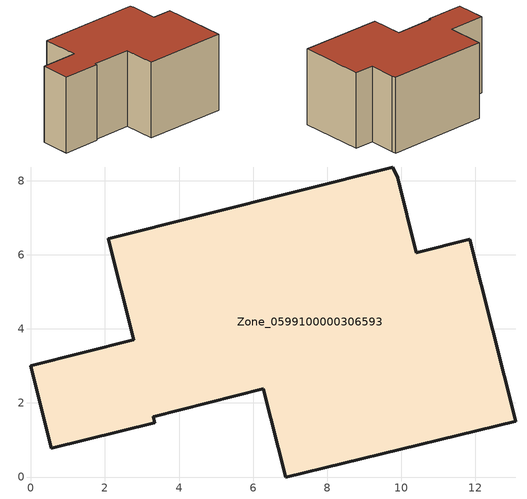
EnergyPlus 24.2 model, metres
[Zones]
Zone_0599100000306593
 floor ground (C_G): 3.31,1.63 3.35,1.47 0.55,0.77 0,3.01 2.78,3.71 2.09,6.44 9.77,8.38 9.9,8.09 10.41,6.06 11.86,6.42 13.09,1.51 6.88,0 6.28,2.38 z0
 wall outside (C_F): 3.35,1.47 3.31,1.63 6.28,2.38 6.88,0 13.09,1.51 11.86,6.42 10.41,6.06 9.9,8.09 9.77,8.38 2.09,6.44 2.78,3.71 0,3.01 0.55,0.77 3.35,1.47 z0:5.93
 roof outside (C_R): 11.86,6.42 10.41,6.06 9.9,8.09 9.77,8.38 2.09,6.44 2.78,3.71 0,3.01 0.55,0.77 3.35,1.47 3.31,1.63 6.28,2.38 6.88,0 13.09,1.51 z5.93
[BUILDING]
Pand.0599100000306593: North Axis=0; Terrain=City; Loads Convergence Tolerance Value=0.04; Temperature Convergence Tolerance Value=0.4; Solar Distribution=FullExterior; Maximum Number of Warmup Days=25; Minimum Number of Warmup Days=1
[Site:Location]
Rotterdam.The.Hague.AP_ZH_NLD Design_Conditions: Latitude=51.96; Longitude=4.45; Time Zone=1; Elevation=-4.5
[SITE:GROUNDTEMPERATURE:BUILDINGSURFACE]
18, 18, 18, 18, 18, 18, 18, 18, 18, 18, 18, 18
[MATERIAL] Thermal Absorptance=0.9; Solar Absorptance=0.7; Visible Absorptance=0.7
Name | Roughness | Thickness | Conductivity | Density | Specific Heat
G.TC.1965-1974 | MediumSmooth | 0.15 | 0.882353 | 540 | 1210
F.TC.1965-1974 | Rough | 0.3 | 0.697674 | 1920 | 840
R.TC.1965-1974 | MediumRough | 0.2 | 0.232558 | 1500 | 1000
[CONSTRUCTION]
C_G: G.TC.1965-1974
C_F: F.TC.1965-1974
C_R: R.TC.1965-1974
[ZONE]
Zone_0599100000306593: Type=1; Multiplier=1; Ceiling Height=Autocalculate; Volume=Autocalculate; Floor Area=autocalculate; Part of Total Floor Area=Yes
[ZONEINFILTRATION:DESIGNFLOWRATE]
Infil_Zone_0599100000306593: Zone or ZoneList or Space or SpaceList=Zone_0599100000306593; Schedule=AlwaysOn; Design Flow Rate Calculation Method=Flow/Area; Flow Rate per Floor Area=0.003; Constant Term Coefficient=1; Temperature Term Coefficient=0; Velocity Term Coefficient=0; Velocity Squared Term Coefficient=0
[HVACTEMPLATE:ZONE:IDEALLOADSAIRSYSTEM]
Zone_0599100000306593: Maximum Heating Supply Air Temperature=50; Minimum Cooling Supply Air Temperature=13; Maximum Heating Supply Air Humidity Ratio=0.0156; Minimum Cooling Supply Air Humidity Ratio=0.0077; Heating Limit=NoLimit; Cooling Limit=NoLimit; Dehumidification Control Type=ConstantSensibleHeatRatio; Cooling Sensible Heat Ratio=0.7; Dehumidification Setpoint=60; Humidification Control Type=None; Humidification Setpoint=30; Outdoor Air Method=None; Outdoor Air Flow Rate per Person=0.00944; Outdoor Air Flow Rate per Zone Floor Area=0; Outdoor Air Flow Rate per Zone=0; Demand Controlled Ventilation Type=None; Outdoor Air Economizer Type=NoEconomizer; Heat Recovery Type=None; Sensible Heat Recovery Effectiveness=0.7; Latent Heat Recovery Effectiveness=0.65
[ZONECONTROL:THERMOSTAT]
ThermostatControl_Zone_0599100000306593: Zone or ZoneList=Zone_0599100000306593; Control Type Schedule=DualSetpointControlType; Control 1=Thermostat_Zone_0599100000306593; Temperature Difference Between Cutout And Setpoint=0
[THERMOSTATSETPOINT:DUALSETPOINT]
Thermostat_Zone_0599100000306593: Heating Setpoint Temperature Schedule=HeatingSetpoint_Zone_0599100000306593; Cooling Setpoint Temperature Schedule=CoolingSetpoint_Zone_0599100000306593
[SCHEDULE:COMPACT]
HeatingSetpoint_Zone_0599100000306593: Through: 12/31, For: AllDays, Until: 24:00, 21
CoolingSetpoint_Zone_0599100000306593: Through: 12/31, For: AllDays, Until: 24:00, 24
DualSetpointControlType: Through: 12/31, For: AllDays, Until: 24:00, 4
AlwaysOn: Through: 12/31, For: AllDays, Until: 24:00, 1
